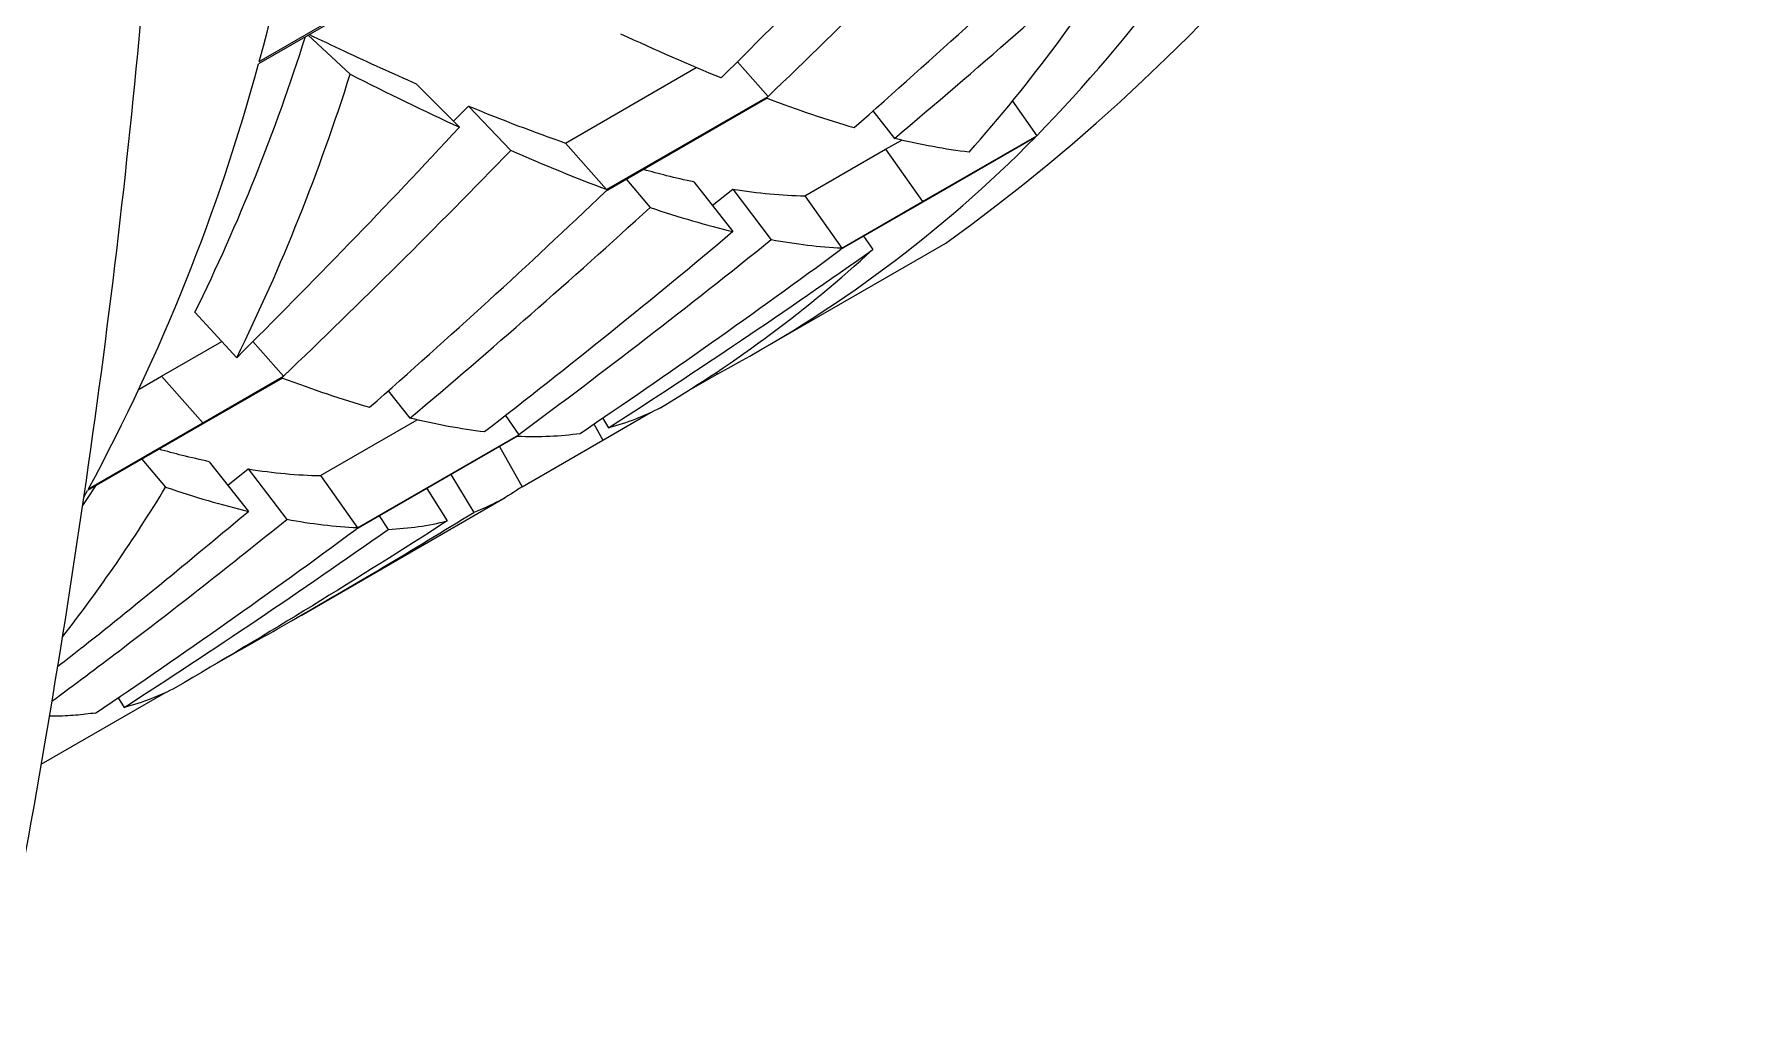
# Model space of a CAD drawing. Header units: inches. Extents: x 0.13 to 5.57, y 0.13 to 4.28.
# Drawn here: x 5.0044 to 5.1371, y 3.3061 to 3.3811 of the extents above; entities that cross this region are included whole.
import ezdxf

# ---------------------------------------------------------------- set-up
doc = ezdxf.new("R2010")
doc.units = ezdxf.units.IN
doc.header["$LTSCALE"] = 0.51841
doc.header["$MEASUREMENT"] = 0
doc.linetypes.add('SLD-Solid', pattern=[0])

msp = doc.modelspace()

# ---------------------------------------------------------------- linework, layer by layer
at = {"color": 7, "linetype": 'SLD-Solid', "lineweight": 25}
for p, q in [((5.030565440342754, 3.383905088497361), (5.021726605577921, 3.37880253779847)), ((5.021775867028156, 3.378980219040322), (5.030614701792988, 3.384082769739214)), ((5.025567646122836, 3.381019923306671), (5.028810629185267, 3.377991441452096)), ((5.058783829565359, 3.378957071657711), (5.061156397526745, 3.376269509634412)), ((5.045470315297695, 3.372662495772287), (5.055596104466683, 3.378507989434712)), ((5.033959276461008, 3.377228847587225), (5.037269366590071, 3.373883413809164)), ((5.036806577043164, 3.374351144814059), (5.037964855368387, 3.375527410826737)), ((5.037964855368387, 3.375527410826737), (5.041236497170383, 3.372091022274181)), ((5.061076056241024, 3.376123240084508), (5.048576056241024, 3.368907143683439)), ((5.048656397526745, 3.369053413233343), (5.061156397526745, 3.376269509634412)), ((5.069263205205913, 3.37514441815022), (5.070940332393945, 3.37301911806628)), ((5.080075190108663, 3.375893449090055), (5.081956731829028, 3.373230137467836)), ((5.045470315297695, 3.372662495772287), (5.048656397526745, 3.369053413233343)), ((5.070256673790306, 3.372177632067773), (5.071498138642636, 3.372894314472009)), ((5.081847892942848, 3.373119980833565), (5.073009058178016, 3.368017430134673)), ((5.073117897064197, 3.368127586768944), (5.081956731829028, 3.373230137467836)), ((5.064006673790306, 3.368569583867239), (5.070256673790306, 3.372177632067773)), ((5.070256673790306, 3.372177632067773), (5.073117897064197, 3.368127586768944)), ((5.050190963009678, 3.369839409517146), (5.052028398131708, 3.367676708246438)), ((5.055405257577658, 3.369649149023857), (5.058440332393944, 3.365803021665211)), ((5.056840768577251, 3.367830031386444), (5.0584255726818, 3.369085419846899)), ((5.0584255726818, 3.369085419846899), (5.061405320990235, 3.365167827351166)), ((5.064006673790306, 3.368569583867239), (5.066867897064196, 3.364519538568409)), ((5.073009058178016, 3.368017430134673), (5.066759058178016, 3.364409381934138)), ((5.066867897064196, 3.364519538568409), (5.073117897064197, 3.368127586768944)), ((5.060497036817431, 3.356593321066556), (5.074925191060818, 3.364922517219338)), ((5.06855408567977, 3.365445629253756), (5.069258472150424, 3.364409622750098)), ((5.016801155177286, 3.359571584578596), (5.020031448796136, 3.356047287132738)), ((5.014220315297696, 3.354622254769614), (5.018874785759476, 3.357309223373465)), ((5.021283829565359, 3.357308782454503), (5.023656397526746, 3.354621220431204)), ((5.012482640217503, 3.353619116298222), (5.014220315297696, 3.354622254769614)), ((5.014220315297696, 3.354622254769614), (5.017406397526745, 3.351013172230669)), ((5.023576056241024, 3.3544749508813), (5.017326056241024, 3.350866902680766)), ((5.017406397526745, 3.351013172230669), (5.023656397526746, 3.354621220431204)), ((5.05487595720005, 3.353430673433718), (5.057207983445672, 3.354776923529577)), ((5.05714000271287, 3.354898201787062), (5.057207983445672, 3.354776923529577)), ((5.031763205205912, 3.353496128947012), (5.033440332393945, 3.351370828863072)), ((5.026506673790306, 3.346921294664031), (5.033998138642636, 3.351246025268802)), ((5.040822675296643, 3.351566851243716), (5.041867897064196, 3.350087345766271)), ((5.048345547488679, 3.351381657607178), (5.048819278712183, 3.350630237532585)), ((5.048369148680839, 3.349674372830685), (5.052064542619234, 3.351807678342635)), ((5.017326056241024, 3.350866902680766), (5.008487221476192, 3.345764351981873)), ((5.008567562761914, 3.345910621531778), (5.017406397526745, 3.351013172230669)), ((5.041759058178017, 3.349977189132), (5.029259058178017, 3.342761092730931)), ((5.029367897064197, 3.342871249365202), (5.041867897064196, 3.350087345766271)), ((5.040374878326046, 3.349178119112141), (5.04211914868084, 3.34606632463015)), ((5.04211914868084, 3.34606632463015), (5.048369148680839, 3.349674372830685)), ((5.012690963009677, 3.348191120313938), (5.014528398131707, 3.346028419043231)), ((5.017905257577659, 3.348000859820648), (5.020940332393945, 3.344154732462003)), ((5.019340768577251, 3.346181742183236), (5.020925572681801, 3.347437130643691)), ((5.020925572681801, 3.347437130643691), (5.023905320990234, 3.343519538147958)), ((5.008206470899736, 3.345256605703006), (5.008487221476192, 3.345764351981873)), ((5.026506673790306, 3.346921294664031), (5.029367897064197, 3.342871249365202)), ((5.034737216783311, 3.345923566378623), (5.036319278712183, 3.343414141131516)), ((5.036609218909738, 3.347004250203207), (5.038387708293884, 3.344072525344178)), ((5.025009194884317, 3.336106625990135), (5.040807209220882, 3.345226625541986)), ((5.031054085679769, 3.343797340050549), (5.031758472150424, 3.34276133354689)), ((5.004903485719047, 3.32458217970519), (5.014564542619233, 3.330159389139427)), ((5.010845547488679, 3.32973336840397), (5.011319278712183, 3.328981948329377))]:
    msp.add_line(p, q, dxfattribs=at)
at = {"color": 8, "linetype": 'SLD-Solid', "lineweight": 25}
msp.add_line((5.04767098825123, 3.350919897508915), (5.048369148680839, 3.349674372830685), dxfattribs=at)
at = {"color": 7, "linetype": 'SLD-Solid', "lineweight": 25, "flags": 128}
msp.add_lwpolyline([(5.008114423397865, 3.344616027723691), (5.008477903665534, 3.345155544542384), (5.009125621203677, 3.346132892299948)], dxfattribs=at)
at = {"color": 7, "linetype": 'SLD-Solid', "lineweight": 25}
for centre, radius, start, end in [((4.987666907685054, 3.48627484810612), 0.1494670406121033, 305.7179892255787, 5.594191167798065), ((4.81936748771503, 3.433886011636297), 0.2097231462589635, 344.8230281285384, 355.5656741692166), ((4.997753337803912, 3.455455190137541), 0.1176909973272583, 315.6810450612715, 331.4823448397299), ((4.989067706060336, 3.45002837109346), 0.1173765318247203, 318.3058602673601, 328.8575296336364), ((4.881101984554081, 3.426369833588969), 0.1512490362900789, 333.7911697814345, 342.5030800279602), ((4.872884318716068, 3.419271531246299), 0.1542457966654091, 331.6008974783649, 344.7894471660675), ((4.881904384242584, 3.424035889161896), 0.1539530316949306, 333.7927670726773, 342.5975775717538), ((5.010032391466702, 3.443867784196815), 0.1008103066803963, 297.90221480437, 315.4290967582445), ((5.001327401615757, 3.438500431497427), 0.1005190443887086, 300.814773657591, 312.5165379050254), ((4.911678687414985, 3.408343082666992), 0.1202546477149887, 322.0971337100676, 328.7891329995092)]:
    msp.add_arc(centre, radius, start, end, dxfattribs=at)
for points, knots in [([(4.996138595955093, 3.279905464344759), (5.001831119123531, 3.305963014187654), (5.006602487030738, 3.332028484684427), (5.013126559478736, 3.382512668598994), (5.014888101833471, 3.407026421343755), (5.014888101833471, 3.430685122030156)], [0, 0, 0, 0, 0.5, 0.5, 1, 1, 1, 1]), ([(5.033959276461008, 3.377228847587226), (5.033042522811859, 3.377634077791755), (5.03120901551356, 3.378444538200815), (5.028430913403088, 3.379721595789223), (5.026539908204889, 3.380620311267429), (5.025626991151995, 3.381054182462778)], [0, 0, 0, 0, 0.340904957839642, 0.6818099156792924, 0.9999999999999999, 0.9999999999999999, 0.9999999999999999, 0.9999999999999999]), ([(5.055405257577658, 3.369649149023857), (5.054711513199854, 3.369803364290281), (5.05344786877385, 3.370084264962137), (5.052119915190563, 3.370444682919645), (5.051521011895024, 3.370607230395129)], [0, 0, 0, 0, 0.5490028393487283, 1, 1, 1, 1]), ([(5.017905257577659, 3.348000859820649), (5.017211513199855, 3.348155075087073), (5.015947868773851, 3.348435975758929), (5.014619915190563, 3.348796393716437), (5.014021011895023, 3.348958941191921)], [0, 0, 0, 0, 0.5490028393487372, 1, 1, 1, 1]), ([(5.005729638664204, 3.329459935882547), (5.007472463097675, 3.3307596859727), (5.011412856801813, 3.333698322231083), (5.017474743484176, 3.338381771919154), (5.021761795154881, 3.341806949405023), (5.023905320990234, 3.343519538147958)], [0, 0, 0, 0, 0.2839418290114508, 0.641970914505722, 1, 1, 1, 1]), ([(5.006167804536915, 3.332146734740981), (5.006843240944733, 3.332674199104467), (5.009680443960617, 3.334889838453384), (5.014613318934752, 3.338882346354072), (5.018831327907547, 3.342397270426026), (5.020940332393945, 3.344154732462003)], [0, 0, 0, 0, 0.1351151254415432, 0.5675575627207656, 1, 1, 1, 1]), ([(5.018552773713012, 3.332445380813637), (5.020460416213814, 3.333518451431822), (5.024754270051586, 3.335933793085278), (5.031368938195823, 3.339806012407936), (5.036048118261197, 3.342650354365431), (5.038387708293884, 3.344072525344178)], [0, 0, 0, 0, 0.2855724384270812, 0.6427862192135363, 1, 1, 1, 1]), ([(5.009110727392017, 3.328545821552884), (5.008596946034639, 3.328484229280044), (5.007569383319884, 3.328361044734363), (5.006372185126486, 3.328295377210659), (5.005675861541881, 3.328308318389715), (5.005542236718194, 3.328310801808069)], [0, 0, 0, 0, 0.4469331008453311, 0.8938662016906521, 1, 1, 1, 1])]:
    msp.add_open_spline(points, degree=3, knots=knots, dxfattribs=at)
for points in [[(5.074769366590072, 3.395531703012372), (5.069138638156399, 3.389466816277508), (5.063391732210746, 3.383519348622341), (5.057531448796136, 3.377695576335947)], [(5.078736497170383, 3.393739311477389), (5.072990290118515, 3.387793411726223), (5.067129258404974, 3.381968126755702), (5.061156397526745, 3.376269509634412)], [(5.067815614817373, 3.373856725183373), (5.074011937766692, 3.379292467039038), (5.080099884010401, 3.384860568826686), (5.086076056241025, 3.390555432886647)], [(5.070940332393945, 3.37301911806628), (5.077244079383136, 3.378321210747744), (5.083441300616237, 3.383758294520323), (5.089528398131709, 3.389324997449646)], [(5.057531448796136, 3.377695576335947), (5.055058398877413, 3.378708617688295), (5.052471971489733, 3.379845354409416), (5.049769366590072, 3.381099510210233)], [(5.028810629185267, 3.377991441452096), (5.03174797866533, 3.376509142957168), (5.03456676169041, 3.375137569609982), (5.037269366590071, 3.373883413809164)], [(5.037964855368387, 3.375527410826737), (5.040578585523279, 3.374451873186518), (5.04307942159865, 3.373494915589533), (5.045470315297695, 3.372662495772287)], [(5.061076056241024, 3.376123240084508), (5.063433218948601, 3.375239107885064), (5.065678602828491, 3.374481735178522), (5.067815614817373, 3.373856725183373)], [(5.037269366590071, 3.373883413809164), (5.0316386381564, 3.3678185270743), (5.025891732210746, 3.361871059419133), (5.020031448796136, 3.356047287132738)], [(5.076713492312617, 3.371954903286406), (5.074892980221569, 3.372171386876278), (5.072969918738087, 3.372527756318862), (5.070940332393945, 3.37301911806628)], [(5.041236497170383, 3.372091022274181), (5.035490290118515, 3.366145122523016), (5.029629258404975, 3.360319837552495), (5.023656397526746, 3.354621220431204)], [(5.048656397526745, 3.369053413233343), (5.046295923466774, 3.369941298494116), (5.043823625056716, 3.370955854383532), (5.041236497170383, 3.372091022274181)], [(5.030315614817374, 3.352208435980165), (5.036511937766693, 3.357644177835831), (5.042599884010401, 3.363212279623478), (5.048576056241024, 3.368907143683439)], [(5.0584255726818, 3.369085419846899), (5.060387398313753, 3.368776766599159), (5.062246402359158, 3.368603298118041), (5.064006673790306, 3.368569583867239)], [(5.033440332393945, 3.351370828863072), (5.039744079383135, 3.356672921544536), (5.045941300616237, 3.362110005317115), (5.052028398131708, 3.367676708246438)], [(5.052028398131708, 3.367676708246438), (5.054274633949571, 3.366920736251161), (5.056410746049803, 3.366294383412629), (5.058440332393944, 3.365803021665211)], [(5.058440332393944, 3.365803021665211), (5.052136585404753, 3.360500928983746), (5.045726313554902, 3.355333828607117), (5.039213492312617, 3.350306614083198)], [(5.061405320990235, 3.365167827351166), (5.054996041758431, 3.360001949348564), (5.048482183284909, 3.354973574842329), (5.041867897064196, 3.350087345766271)], [(5.046610727392016, 3.350194110756093), (5.05342418419693, 3.354787563295193), (5.060141798557828, 3.359527364001122), (5.066759058178016, 3.364409381934138)], [(5.048819278712183, 3.350630237532585), (5.055727356736932, 3.355076432964542), (5.062541985200369, 3.35967085430762), (5.069258472150424, 3.364409622750098)], [(5.066867897064196, 3.364519538568409), (5.065148848346707, 3.36459503578395), (5.063329376696633, 3.364812681209081), (5.061405320990235, 3.365167827351166)], [(5.023576056241024, 3.3544749508813), (5.025933218948602, 3.353590818681856), (5.028178602828492, 3.352833445975314), (5.030315614817374, 3.352208435980165)], [(5.039213492312617, 3.350306614083198), (5.037392980221569, 3.35052309767307), (5.035469918738086, 3.350879467115654), (5.033440332393945, 3.351370828863072)], [(5.052819722518541, 3.352171877861541), (5.051576340916684, 3.351507535302985), (5.050244534020767, 3.350994773034674), (5.048819278712183, 3.350630237532585)], [(5.041759058178017, 3.349977189132), (5.043475133496028, 3.3499059030595), (5.045090849258729, 3.349976831434677), (5.046610727392016, 3.350194110756093)], [(5.020925572681801, 3.347437130643691), (5.022887398313753, 3.34712847739595), (5.024746402359158, 3.346955008914834), (5.026506673790306, 3.346921294664031)], [(5.014528398131707, 3.346028419043231), (5.01677463394957, 3.345272447047953), (5.018910746049802, 3.344646094209421), (5.020940332393945, 3.344154732462003)], [(5.04211914868084, 3.34606632463015), (5.040962856825248, 3.345249696817691), (5.039720771207627, 3.34458612608002), (5.038387708293884, 3.344072525344178)], [(5.036319278712183, 3.343414141131516), (5.029411200687434, 3.338967945699558), (5.022409674250017, 3.334669977033824), (5.01531972251854, 3.330523588658334)], [(5.029367897064197, 3.342871249365202), (5.027648848346707, 3.342946746580742), (5.025829376696632, 3.343164392005873), (5.023905320990234, 3.343519538147958)], [(5.031758472150424, 3.34276133354689), (5.033375318533702, 3.342833296038458), (5.034894023403598, 3.343049605629427), (5.036319278712183, 3.343414141131516)], [(5.009110727392017, 3.328545821552884), (5.01592418419693, 3.333139274091986), (5.022641798557827, 3.337879074797914), (5.029259058178017, 3.342761092730931)], [(5.011319278712183, 3.328981948329377), (5.018227356736931, 3.333428143761334), (5.025041985200369, 3.338022565104412), (5.031758472150424, 3.34276133354689)], [(5.01531972251854, 3.330523588658334), (5.014076340916684, 3.329859246099777), (5.012744534020768, 3.329346483831466), (5.011319278712183, 3.328981948329377)]]:
    msp.add_open_spline(points, degree=3, dxfattribs=at)

doc.saveas('drawing.dxf')
